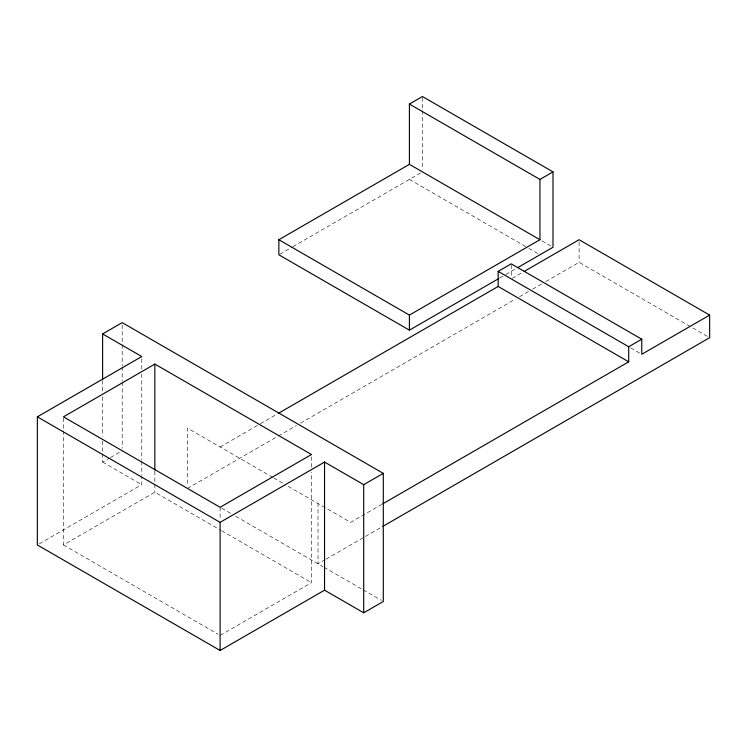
<?xml version="1.0" encoding="UTF-8"?>
<svg xmlns="http://www.w3.org/2000/svg" width="747" height="747" viewBox="0 0 747 747"><rect width="100%" height="100%" fill="white"/><g stroke="black" fill="none" stroke-linecap="round" stroke-linejoin="round"><path stroke-width="0.56" stroke-dasharray="3.73 2.8" d="M279.864 254.213L291.909 247.257M292.917 246.678L421.448 172.473M102.619 453.905L102.619 462.057L109.473 458.098M110.453 457.537L122.2 450.749M39.358 543.807L141.781 484.672L141.781 476.511M499.78 277.987L504.795 275.083M505.803 274.504L516.849 268.126M220.113 446.986L259.405 424.296M260.414 423.717L277.539 413.829M512.218 278.332L522.209 272.571M63.458 430.814L63.458 544.965L154.844 492.208L220.533 530.137M187.478 488.435L277.305 436.575M278.314 435.987L296.484 425.501M300.527 423.166L515.514 299.043M519.557 296.718L528.643 291.47M532.676 289.136L541.762 283.897M545.796 281.563L579.102 262.328L707.642 336.542M381.885 504.318L350.651 522.349L286.885 485.541M325.085 559.727L318.017 563.808L318.017 503.515M326.094 559.148L364.452 537M365.46 536.421L381.605 527.093M220.113 635.408L311.49 582.651L311.49 471.992M541.948 240.879L551.996 246.678M409.403 179.429L527.896 247.836M528.895 248.415L538.942 254.213M630.72 347.906L641.766 354.283M272.832 477.417L187.478 428.143L187.478 486.12M273.832 478.005L285.886 484.962M221.616 508.147L231.663 513.945M235.678 516.27L323.04 566.702M324.049 567.281L362.202 589.318M363.21 589.897L381.278 600.336M102.619 462.057L141.781 484.672M221.542 530.715L311.49 582.651M63.458 544.965L218.087 634.24M579.102 241.981L579.102 262.328M511.228 264.998L511.228 277.753M422.457 97.68L422.457 169.569M311.49 456.847L311.49 467.333M220.113 507.278L220.113 520.089M154.844 471.236L154.844 482.889M154.844 484.056L154.844 492.208M141.781 358.868L141.781 369.354M141.781 374.014L141.781 460.208M141.781 461.375L141.781 475.353M122.2 324.954L122.2 343.592M122.2 344.759L122.2 365.722M122.2 366.889L122.2 380.867M122.2 382.034L122.2 448.424M102.619 380.522L102.619 392.175M102.619 396.825L102.619 436.435M102.619 441.094L102.619 452.738M63.458 418.003L63.458 429.646"/><path stroke-width="1.12" d="M409.403 104.057L539.941 179.429L539.941 239.722L409.403 164.349L409.403 104.057L422.457 96.522L552.995 171.885L552.995 247.257L517.848 267.547M102.619 333.928L122.2 322.629L383.295 473.365L383.295 601.494L363.705 612.792L324.543 590.186L220.113 650.478L37.35 544.965L37.35 416.835L141.781 356.543L102.619 333.928L102.619 379.355M498.772 278.566L409.403 330.165L278.855 254.792L278.855 239.722L409.403 164.349M154.844 364.078L63.458 416.835L220.113 507.278L311.49 454.521L154.844 364.078L154.844 470.078M539.941 179.429L552.995 171.885M278.855 239.722L409.403 315.094L539.941 239.722M278.547 413.25L498.165 286.446L498.165 271.376L511.228 263.84L641.766 339.203L641.766 354.283L709.65 315.094L709.65 337.7L382.613 526.514M524.198 271.422L579.102 239.722L709.65 315.094M37.35 416.835L220.113 522.349L324.543 462.057L363.705 484.663L383.295 473.365M498.165 271.376L628.713 346.748L641.766 339.203M382.894 503.739L628.713 361.819L628.713 346.748M498.165 286.446L628.713 361.819M409.403 315.094L409.403 330.165M363.705 484.663L363.705 612.792M324.543 462.057L324.543 590.186M220.113 522.349L220.113 650.478"/></g></svg>
